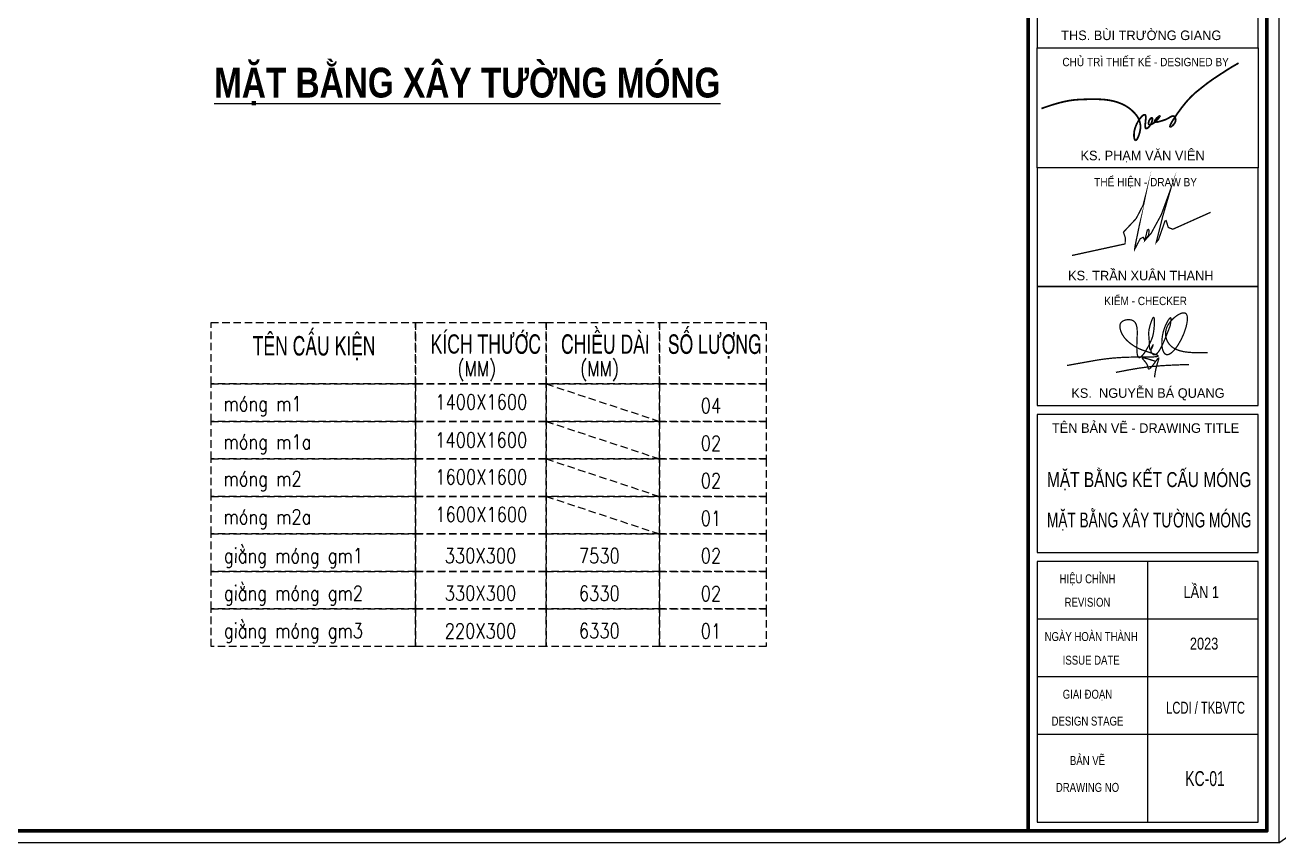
# Model space of a CAD drawing. Header units: millimetres. Extents: x -178395 to 493851, y -561170 to -280028.
# Drawn here: x -129686 to -108675, y -480365 to -466658 of the extents above; entities that cross this region are included whole.
import ezdxf
from ezdxf.enums import TextEntityAlignment as Align

# ---------------------------------------------------------------- set-up
doc = ezdxf.new("R2010")
doc.units = ezdxf.units.MM
doc.header["$MEASUREMENT"] = 0
doc.linetypes.add('HIDDEN', pattern=[0.375, 0.25, -0.125])
doc.layers.get('Defpoints').update_dxf_attribs({"color": 1})
doc.layers.add('KCS_Plotter', color=11, linetype='Continuous', plot=False)
for name, color, linetype, lineweight in [('Khungten_LCDI', 7, 'Continuous', 5), ('LC ISO', 153, 'Continuous', 13), ('LC MANH DUT', 35, 'HIDDEN', 5), ('LC Net dam 1', 30, 'Continuous', 30), ('LC Net thay', 63, 'Continuous', 25), ('LC Text1', 3, 'Continuous', 20), ('LC Text2', 7, 'Continuous', 25)]:
    doc.layers.add(name, color=color, linetype=linetype, lineweight=lineweight)
doc.styles.add('Khungten', font='VHAVAN.TTF', dxfattribs={"width": 0.9, "height": 5000})
doc.styles.add('LC 1', font='VHAVANB.TTF')
doc.styles.add('LC 2', font='VHARIALN.TTF', dxfattribs={"width": 0.7})
doc.styles.add('LC 3', font='vnsimli.shx', dxfattribs={"width": 0.75})
doc.styles.add('LC3', font='VHARIALB.TTF', dxfattribs={"width": 0.8})
doc.styles.add('Title', font='VHBLACK.TTF', dxfattribs={"width": 0.8})
doc.styles.add('VNAVANTH', font='VHAVANB.TTF', dxfattribs={"width": 0.6})

# ---------------------------------------------------------------- blocks, each defined once
blk = doc.blocks.new('TIEUDE1')
at = {"layer": 'LC Text2', "color": 7, "style": 'LC 1'}
blk.add_attdef('TIªU§Ò', text='', height=5, dxfattribs=at).set_placement((0, 0), align=Align.BOTTOM_CENTER)
blk.add_attdef('TL', text='', height=3, dxfattribs=at).set_placement((0, -2), align=Align.TOP_CENTER)
blk = doc.blocks.new('NGUYEN BA QUANG')
at = {"layer": 'LC ISO', "const_width": 54}
for points in [[(906, 1114, 0.006821), (929, 1272, 0.011774), (937, 1340, 0.026266), (938, 1394, 0.052103), (935, 1423, 0.076783), (930, 1436, 0.163971), (923, 1442, 0.170042), (914, 1442, 0.080479), (902, 1436, 0.05585), (881, 1417, 0.031056), (847, 1375, 0.025203), (791, 1286, 0.116129), (556, 476, 0.061974), (575, 166, 0.045365), (610, 47, 0.070676), (660, -41, 0.091415), (710, -86, 0.146905), (783, -104, 0.068448), (833, -95, 0.049636), (885, -72, 0.053986), (978, -6, 0.029209), (1056, 69, 0.021304), (1134, 162, 0.025491), (1250, 329, 0.068873), (1561, 1027, 0.01773), (1596, 1171, 0.037697), (1624, 1368, 0.029037), (1623, 1453, 0.04288), (1613, 1525, 0.066726), (1590, 1583, 0.100495), (1556, 1623, 0.111871), (1508, 1644, 0.054631), (1469, 1647, 0.041179), (1426, 1643, 0.04561), (1355, 1623, 0.04967), (1225, 1558, 0.109429), (829, 1164, 0.05047), (753, 1012, 0.368126), (1079, 156, 0.040655), (1223, 90, 0.031441), (1383, 42, 0.023503), (1557, 9, 0.017084), (1742, -10, 0.011936), (1936, -19, 0.009133), (2206, -21, 0.002915), (2480, -16)], [(-3416, -557, -0.001023), (-2231, -345, -0.008385), (-1869, -289, -0.026114), (-905, -212, -0.007166), (-491, -205, 0.001773), (-49, -203, 0.009736), (200, -197, 0.025773), (331, -186, 0.054465), (383, -173, 0.09183), (397, -166, 0.386262), (399, -152, 0.129793), (379, -135, 0.036801), (321, -108, 0.016128), (184, -59, -0.006736), (-183, 62, -0.023924), (-416, 154, -0.046785), (-684, 310, -0.041509), (-918, 503, -0.092678), (-1136, 813, -0.077778), (-1199, 1035, -0.070106), (-1196, 1141, -0.201572), (-1106, 1286, -0.091887), (-982, 1343, -0.118851), (-732, 1351, -0.227561), (-543, 1208, -0.055716), (-508, 1121, -0.035741), (-487, 1019, -0.022757), (-478, 904, -0.018678), (-477, 714, 0.005361), (-493, 294, 0.022501), (-487, 25, 0.024956), (-474, -85, 0.051878), (-451, -169, 0.084004), (-427, -209, 0.302699), (-372, -224, 0.091028), (-331, -204, 0.045769), (-285, -164, 0.031407), (-218, -87, 0.026473), (-114, 66, 0.038878), (124, 530, 0.063388), (207, 831, 0.030377), (243, 1236, 0.019395), (241, 1350, 0.050857), (231, 1429, 0.089259), (221, 1451, 0.446193), (202, 1454, 0.08967), (185, 1438, 0.048315), (156, 1388, 0.024568), (114, 1288, 0.037087), (24, 971, 0.06811), (7, 722, 0.007404), (19, 571, -0.009821), (27, 442, 0.013775), (38, 214, 0.023991), (46, 154, 0.068642), (58, 113, 0.168495), (71, 99, 0.190472), (82, 99, 0.135753), (102, 116, 0.042547), (133, 165, 0.037247), (185, 280, 0.083462), (192, 310, 0.752396), (189, 311, 0.077103), (170, 286, 0.067778), (106, 135, 0.079642), (97, 52, 0.07615), (107, 12, 0.090818), (168, -77, 0.162992), (233, -111, 0.134535), (287, -101, 0.046135), (315, -85, 0.0589), (372, -33, 0.033446), (431, 44, 0.020493), (492, 142, 0.018931), (584, 325, 0.012315), (712, 617, 0.006262), (906, 1114)], [(-1368, -847, -0.004051), (-800, -737, -0.026384), (342, -582, -0.006339), (726, -556, -0.004215), (1111, -537, -0.002629), (1689, -517)], [(274, -380, 0.002584), (99, -322, 0.004829), (-9, -289, 0.009549), (-104, -262, 0.02019), (-180, -245, 0.020391), (-210, -242, 0.037792), (-233, -241, 0.083891), (-249, -244, 0.129866), (-256, -250, 0.170647), (-258, -257, 0.074142), (-257, -264, 0.04333), (-253, -271, 0.038982), (-240, -290, 0.018381), (-209, -327, -0.006145), (-155, -388, -0.017161), (-112, -442, -0.029179), (-72, -502, -0.056277), (-39, -577, -0.025416), (-31, -610, -0.003247), (-24, -652, 0.033316), (-18, -677, 0.055631), (-12, -689, 0.087521), (-5, -698, 0.15828), (8, -703, 0.07777), (18, -702, 0.051495), (30, -698, 0.04838), (50, -685, 0.02792), (72, -667, 0.021215), (104, -635, 0.012757), (138, -596, 0.011354), (192, -528, 0.005945), (265, -430, -0.007904), (360, -301, -0.011483), (384, -270, -0.027823), (404, -249, -0.066961), (415, -240, -0.123545), (420, -238, -0.248584), (424, -240, -0.12084), (426, -246, -0.064597), (426, -260, -0.027008), (421, -289, -0.011306), (411, -326, -0.007085), (384, -419, 0.007773), (340, -569, 0.03162), (266, -923, 0.004795), (248, -1055)]]:
    blk.add_lwpolyline(points, format="xyb", dxfattribs=at)
blk = doc.blocks.new('lcdi fix')
at = {"layer": 'Defpoints', "lineweight": 0}
blk.add_lwpolyline([(-1200, -14850), (-1200, 14850), (40800, 14850), (40800, -14850)], close=True, dxfattribs=at)
at = {"layer": 'Khungten_LCDI', "color": 5, "lineweight": 60}
blk.add_line((36600, 14650), (36600, -14650), dxfattribs=at)
at = {"layer": 'Khungten_LCDI', "color": 5, "lineweight": 25}
blk.add_line((40600, -14650), (40600, 14650), dxfattribs=at)
at = {"layer": 'Khungten_LCDI', "color": 9, "lineweight": 15}
for p, q in [((38600, -10133), (38600, -14500)), ((40450, -11100), (36750, -11100)), ((40450, -12067), (36750, -12067)), ((40450, -13033), (36750, -13033))]:
    blk.add_line(p, q, dxfattribs=at)
at = {"layer": 'Khungten_LCDI', "color": 5, "lineweight": 60}
blk.add_lwpolyline([(0, -14650), (0, 14650), (40600, 14650), (40600, -14650)], close=True, dxfattribs=at)
at = {"layer": 'Khungten_LCDI', "color": 9, "lineweight": 15}
for points in [[(36750, -1522), (40450, -1522), (40450, 446), (36750, 446)], [(36750, -1522), (40450, -1522), (40450, -3535), (36750, -3535)], [(36750, -5526), (40450, -5526), (40450, -3535), (36750, -3535)], [(36750, -7517), (40450, -7517), (40450, -5526), (36750, -5526)], [(36750, -9983), (40450, -9983), (40450, -7667), (36750, -7667)], [(36750, -14500), (40450, -14500), (40450, -10133), (36750, -10133)]]:
    blk.add_lwpolyline(points, close=True, dxfattribs=at)
at = {"layer": 'LC ISO', "const_width": 29.4}
blk.add_lwpolyline([(36820, -2541, -0.005589), (36989, -2484, -0.022453), (37203, -2425, -0.038343), (37420, -2393, -0.012299), (37598, -2386, -0.014061), (37778, -2386, -0.032435), (37955, -2402, -0.065887), (38169, -2465, -0.127402), (38414, -2657, -0.217203), (38474, -2910, -0.056046), (38441, -3019, -0.054981), (38419, -3060, -0.074917), (38408, -3071, -0.192631), (38398, -3075, -0.190426), (38389, -3069, -0.079856), (38381, -3055, -0.067464), (38372, -3009, -0.089823), (38386, -2881, -0.10427), (38491, -2685, -0.05658), (38522, -2656, -0.102761), (38543, -2646, -0.411767), (38565, -2658, -0.072182), (38568, -2673, -0.042063), (38568, -2721, 0.006515), (38560, -2806, 0.050846), (38561, -2852, 0.084642), (38565, -2868, 0.316888), (38580, -2876, 0.10557), (38595, -2871, 0.079173), (38621, -2849, 0.148897), (38679, -2727, 0.074472), (38679, -2706, 0.295229), (38672, -2696, 0.15701), (38666, -2697, 0.097298), (38650, -2709, 0.165018), (38616, -2778, 0.085117), (38617, -2798, 0.384735), (38637, -2813, 0.083003), (38655, -2810, 0.044183), (38675, -2801, 0.048448), (38722, -2768, 0.055197), (38788, -2697, 0.06223), (38806, -2668, 0.356145), (38806, -2662, 0.296448), (38800, -2664, 0.057996), (38762, -2693, 0.048541), (38723, -2737, 0.086608), (38714, -2755, 0.314867), (38717, -2766, 0.149234), (38731, -2770, 0.047589), (38753, -2769, 0.030742), (38810, -2755, 0.010919), (38888, -2731, 0.058476), (38947, -2703, -0.021304), (38991, -2678, -0.046344), (39013, -2669, -0.096698), (39032, -2667, -0.153723), (39049, -2675, -0.103714), (39061, -2691, -0.235546), (39057, -2778, -0.124446), (39000, -2840, -0.115248), (38981, -2848, -0.439421), (38974, -2843, -0.101123), (38974, -2833, -0.053735), (38987, -2801, -0.025453), (39029, -2729, -0.033469), (39248, -2430, -0.059013), (39491, -2203, -0.0344), (39818, -1968, -0.023249), (40123, -1780)], format="xyb", dxfattribs=at)
at = {"layer": 'LC ISO', "const_width": 21.6}
for points in [[(38223, -4810), (38225, -4706), (38194, -4614), (38407, -4386), (38524, -4161), (38559, -4024), (38386, -4862), (38384, -4898), (38424, -4822), (38475, -4724), (38525, -4699), (38553, -4752), (38616, -4664), (38625, -4581), (38611, -4566), (38594, -4581), (38553, -4752), (38659, -4632), (38828, -4322), (38987, -3888), (38850, -4359), (38749, -4764), (38744, -4784), (38781, -4741), (38891, -4427), (38910, -4420), (38947, -4536), (39023, -4564), (39655, -4281)], [(37333, -5004), (38223, -4810)]]:
    blk.add_lwpolyline(points, dxfattribs=at)
at = {"layer": 'LC Net dam 1', "xscale": 0.4, "yscale": 0.4, "zscale": 0.4}
blk.add_blockref('NGUYEN BA QUANG', (38616, -6625), dxfattribs=at)
at = {"color": 7}
for s, style, p in [('ths. bïi tr\xadêng giang', 'VNAVANTH', (38493, -1394)), ('ks. PH¹M V¡N VI£N', 'VNAVANTH', (38515, -3408)), ('ks. TRÇN XU¢N THANH ', 'VNAVANTH', (38515, -5421)), ('ks.  NGUYÔN B¸ QUANG', 'VNAVANTH', (38605, -7390)), ('tªn b¶n vÏ - drawing title', 'Khungten', (38566, -7977))]:
    blk.add_text(s, height=160, dxfattribs=dict(at, style=style)).set_placement(p, align=Align.CENTER)
for s, height, style, width, p in [('chñ tr× thiÕt kÕ - designed by', 140, 'Khungten', 0.9, (38566, -1832)), ('thÓ hiÖn - draw by', 140, 'Khungten', 0.9, (38566, -3845)), ('kiÓm - checker', 140, 'Khungten', 0.9, (38566, -5836)), ('hiÖu chØnh', 150, 'Khungten', 0.8, (37592, -10499)), ('revision', 150, 'Khungten', 0.8, (37592, -10891)), ('ngµy hoµn thµnh', 150, 'Khungten', 0.8, (37654, -11466)), ('issue date', 150, 'Khungten', 0.8, (37654, -11862)), ('giai ®o¹n', 150, 'Khungten', 0.8, (37592, -12433)), ('lcdi / tkBVTC', 200, 'Title', 0.7, (39571, -12684)), ('design stage', 150, 'Khungten', 0.8, (37592, -12883)), ('b¶n vÏ', 150, 'Khungten', 0.8, (37592, -13544)), ('drawing nO', 150, 'Khungten', 0.8, (37592, -13994))]:
    blk.add_text(s, height=height, dxfattribs=dict(at, style=style, width=width)).set_placement(p, align=Align.CENTER)
at = {"color": 7, "style": 'Khungten', "width": 0.8}
for tag, p in [('REVISION', (39499, -10746)), ('NGAYHT', (39546, -11609))]:
    blk.add_attdef(tag, text='', height=200, dxfattribs=at).set_placement(p, align=Align.CENTER)
at = {"layer": 'LC Text1', "color": 3, "style": 'LC 1', "width": 1.834006}
for tag, p, p2 in [('TENBANVE1', (36913, -8886), (40339, -8886)), ('TENBANVE2', (36913, -9562), (40339, -9562))]:
    blk.add_attdef(tag, text='', height=250, dxfattribs=at).set_placement(p, p2, align=Align.FIT)
at = {"layer": 'LC Text1', "style": 'Title', "width": 0.7}
blk.add_attdef('SOBANVE', text='', height=250, dxfattribs=at).set_placement((39562, -13896), align=Align.CENTER)

msp = doc.modelspace()

# ---------------------------------------------------------------- linework, layer by layer
at = {"layer": 'KCS_Plotter', "ltscale": 250}
msp.add_line((-108674.7, -480365.4), (-66674.7, -450665.4), dxfattribs=at)
at = {"layer": 'LC MANH DUT', "ltscale": 500}
for p, q in [((-120955.4, -472671.4), (-119054.4, -473300.1)), ((-120955.4, -473300.1), (-119054.4, -473928.8)), ((-120955.4, -473928.8), (-119054.4, -474557.6)), ((-120955.4, -474557.6), (-119054.4, -475186.3))]:
    msp.add_line(p, q, dxfattribs=at)
for points in [[(-126568.7, -471643.1), (-123144.7, -471643.1), (-123144.7, -472671.4), (-126568.7, -472671.4)], [(-123144.7, -471643.1), (-120955.4, -471643.1), (-120955.4, -472671.4), (-123144.7, -472671.4)], [(-120955.4, -471643.1), (-119054.4, -471643.1), (-119054.4, -472671.4), (-120955.4, -472671.4)], [(-119054.4, -471643.1), (-117264.6, -471643.1), (-117264.6, -472671.4), (-119054.4, -472671.4)], [(-126568.7, -472671.4), (-123144.7, -472671.4), (-123144.7, -473300.1), (-126568.7, -473300.1)], [(-123144.7, -472671.4), (-120955.4, -472671.4), (-120955.4, -473300.1), (-123144.7, -473300.1)], [(-120955.4, -472671.4), (-119054.4, -472671.4), (-119054.4, -473300.1), (-120955.4, -473300.1)], [(-119054.4, -472671.4), (-117264.6, -472671.4), (-117264.6, -473300.1), (-119054.4, -473300.1)], [(-126568.7, -473300.1), (-123144.7, -473300.1), (-123144.7, -473928.8), (-126568.7, -473928.8)], [(-123144.7, -473300.1), (-120955.4, -473300.1), (-120955.4, -473928.8), (-123144.7, -473928.8)], [(-120955.4, -473300.1), (-119054.4, -473300.1), (-119054.4, -473928.8), (-120955.4, -473928.8)], [(-119054.4, -473300.1), (-117264.6, -473300.1), (-117264.6, -473928.8), (-119054.4, -473928.8)], [(-126568.7, -473928.8), (-123144.7, -473928.8), (-123144.7, -474557.6), (-126568.7, -474557.6)], [(-123144.7, -473928.8), (-120955.4, -473928.8), (-120955.4, -474557.6), (-123144.7, -474557.6)], [(-120955.4, -473928.8), (-119054.4, -473928.8), (-119054.4, -474557.6), (-120955.4, -474557.6)], [(-119054.4, -473928.8), (-117264.6, -473928.8), (-117264.6, -474557.6), (-119054.4, -474557.6)], [(-126568.7, -474557.6), (-123144.7, -474557.6), (-123144.7, -475186.3), (-126568.7, -475186.3)], [(-123144.7, -474557.6), (-120955.4, -474557.6), (-120955.4, -475186.3), (-123144.7, -475186.3)], [(-120955.4, -474557.6), (-119054.4, -474557.6), (-119054.4, -475186.3), (-120955.4, -475186.3)], [(-119054.4, -474557.6), (-117264.6, -474557.6), (-117264.6, -475186.3), (-119054.4, -475186.3)], [(-126568.7, -475186.3), (-123144.7, -475186.3), (-123144.7, -475815), (-126568.7, -475815)], [(-123144.7, -475186.3), (-120955.4, -475186.3), (-120955.4, -475815), (-123144.7, -475815)], [(-120955.4, -475186.3), (-119054.4, -475186.3), (-119054.4, -475815), (-120955.4, -475815)], [(-119054.4, -475186.3), (-117264.6, -475186.3), (-117264.6, -475815), (-119054.4, -475815)], [(-126568.7, -475815), (-123144.7, -475815), (-123144.7, -476443.7), (-126568.7, -476443.7)], [(-123144.7, -475815), (-120955.4, -475815), (-120955.4, -476443.7), (-123144.7, -476443.7)], [(-120955.4, -475815), (-119054.4, -475815), (-119054.4, -476443.7), (-120955.4, -476443.7)], [(-119054.4, -475815), (-117264.6, -475815), (-117264.6, -476443.7), (-119054.4, -476443.7)], [(-126568.7, -476443.7), (-123144.7, -476443.7), (-123144.7, -477072.5), (-126568.7, -477072.5)], [(-123144.7, -476443.7), (-120955.4, -476443.7), (-120955.4, -477072.5), (-123144.7, -477072.5)], [(-120955.4, -476443.7), (-119054.4, -476443.7), (-119054.4, -477072.5), (-120955.4, -477072.5)], [(-119054.4, -476443.7), (-117264.6, -476443.7), (-117264.6, -477072.5), (-119054.4, -477072.5)]]:
    msp.add_lwpolyline(points, close=True, dxfattribs=at)

# ---------------------------------------------------------------- block references
at = {"layer": 'LC Net thay'}
ref = msp.add_blockref('lcdi fix', (-149474.7, -465515.4), dxfattribs=at)
ref.add_attrib('TENBANVE2', 'MÆT B»NG X¢Y T¦êNG MãNG', dxfattribs={"layer": 'LC Text1', "height": 250, "style": 'Title', "width": 0.583496}).set_placement((-112562.1, -475077.8), (-109135.6, -475077.8), align=Align.FIT)
ref.add_attrib('NGAYHT', '2023', dxfattribs={"layer": 'LC Text1', "height": 200, "style": 'Khungten', "width": 0.8}).set_placement((-109928.6, -477124.8), align=Align.CENTER)
ref.add_attrib('REVISION', 'lÇn 1', dxfattribs={"layer": 'LC Text1', "height": 200, "style": 'Khungten', "width": 0.8}).set_placement((-109976, -476261.7), align=Align.CENTER)
ref.add_attrib('SOBANVE', 'KC-01', dxfattribs={"layer": 'LC Text1', "height": 250, "style": 'Title', "width": 0.7}).set_placement((-109912.7, -479411.6), align=Align.CENTER)
ref.add_attrib('TENBANVE1', 'MÆT B»NG KÕT CÊU MãNG', dxfattribs={"layer": 'LC Text1', "height": 250, "style": 'Title', "width": 0.656274}).set_placement((-112562.1, -474401.1), (-109135.6, -474401.1), align=Align.FIT)
at = {"layer": 'LC Text2'}
ref = msp.add_blockref('TIEUDE1', (-122276.3, -468022.7), dxfattribs=dict(at, xscale=101.6, yscale=101.6, zscale=101.6))
ref.add_attrib('TIªU§Ò', '%%UmÆt b»ng x©y t\xadêng mãng', dxfattribs={"color": 7, "height": 500.321, "style": 'LC3', "width": 0.8}).set_placement((-122276.3, -468022.7), align=Align.BOTTOM_CENTER)

# ---------------------------------------------------------------- texts
at = {"layer": 'LC Text1', "color": 3, "style": 'LC 3', "width": 0.8}
for s, p in [('(MM)', (-122442.8, -472540.4)), ('(MM)', (-120386.2, -472540.4)), ('mãng m1', (-126362.4, -473128.1)), ('mãng m1a', (-126363.4, -473766.9)), ('mãng m2', (-126362.4, -474385.5)), ('mãng m2a', (-126363.4, -475024.4)), ('gi»ng mãng gm1', (-126354.6, -475673.5)), ('gi»ng mãng gm2', (-126354.6, -476302.3)), ('gi»ng mãng gm3', (-126354.6, -476931))]:
    msp.add_text(s, height=250, rotation=359.95192, dxfattribs=at).set_placement(p)
for s, p in [('1400X1600', (-122041, -473099.2)), ('04', (-118192.6, -473162.3)), ('1400X1600', (-122042.1, -473738.1)), ('02', (-118192.6, -473791)), ('1600X1600', (-122041, -474356.7)), ('02', (-118192.6, -474419.7)), ('1600X1600', (-122041, -474985.4)), ('01', (-118192.6, -475048.4)), ('330X300', (-122054.4, -475675.6)), ('7530', (-120063.2, -475677.2)), ('02', (-118192.6, -475677.2)), ('330X300', (-122054.4, -476304.3)), ('6330', (-120063.2, -476305.9)), ('02', (-118193.1, -476311)), ('220X300', (-122055, -476938.1)), ('6330', (-120063.2, -476934.6)), ('01', (-118193.1, -476939.7))]:
    msp.add_text(s, height=250, rotation=359.95192, dxfattribs=at).set_placement(p, align=Align.CENTER)
at = {"layer": 'LC Text2', "lineweight": -2, "style": 'LC 2', "width": 0.8}
for s, height, p in [('chiÒu dµi', 321.43, (-120704.1, -472165.3)), ('Sè L¦îNG', 321.43, (-118914.3, -472165.3)), ('tªn cÊu kiÖn', 321.429, (-125872.5, -472193)), ('kÝch th\xadíc', 321.43, (-122890.4, -472163.6))]:
    msp.add_text(s, height=height, rotation=359.95192, dxfattribs=at).set_placement(p)

doc.saveas('drawing.dxf')
